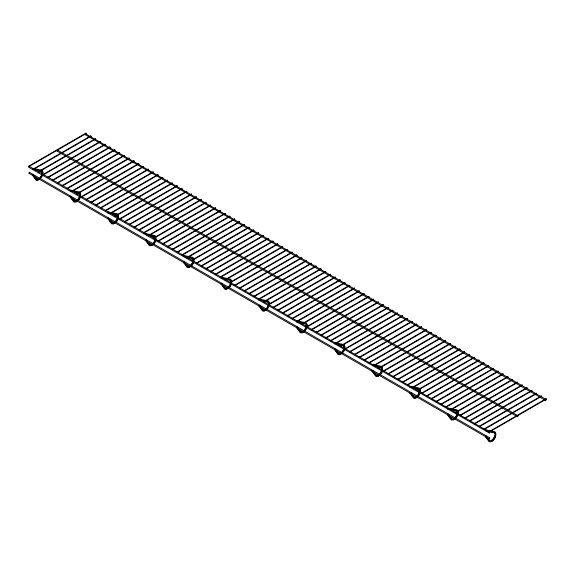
<?xml version="1.0" encoding="UTF-8"?>
<svg xmlns="http://www.w3.org/2000/svg" width="575" height="575" viewBox="0 0 575 575"><rect width="100%" height="100%" fill="white"/><g stroke="black" fill="none" stroke-linecap="round" stroke-linejoin="round"><path stroke-width="0.86" d="M70.179 190.476L70.768 191.324M107.92 212.261L108.122 213.095L109.847 213.454M184.309 256.364L183.72 255.516M222.051 278.156L221.461 277.308M259.792 299.942L259.598 299.108L258.894 299.424M372.118 364.794L372.708 365.65L373.067 364.83L372.435 364.464M409.867 386.587L410.061 387.421L410.766 387.104M447.558 408.861L448.306 408.063L456.909 409.903A5.721 3.306 -60 0 1 457.549 410.5M485.35 430.172L485.94 431.02M28.843 167.124L29.613 166.319L29.613 167.052L28.973 167.418L489.39 433.025L489.713 431.954L488.944 432.767L489.39 433.025M28.843 173.003L29.613 172.198L29.613 172.931L28.973 173.298L489.39 438.905L489.713 438.567L489.713 437.834L29.289 172.227M56.997 150.873L57.766 150.061L57.766 150.794L57.133 151.16L517.55 416.767L517.867 416.429L517.867 415.696L57.45 150.089M85.61 134.873L85.287 134.169L86.056 134.097M334.377 348.888L337.956 354.452A5.721 3.306 -60 0 0 340.817 354.164M335.275 349.406L334.787 348.623M485.35 436.051L488.93 441.614A5.721 3.306 -60 0 0 495.7 435.606M28.75 166.139L29.131 166.549L28.75 166.139L85.927 133.134L86.085 133.666L85.927 133.134M33.544 168.906L33.925 169.316L33.544 168.906L90.721 135.901L90.879 136.433L90.721 135.901M38.338 171.673L38.719 172.083L38.338 171.673L95.507 138.668L95.666 139.2L95.507 138.668M43.125 174.441L43.513 174.85L43.125 174.441L100.302 141.436L100.46 141.968L100.302 141.436M47.919 177.208L48.307 177.618L47.919 177.208L105.096 144.203L105.254 144.735L105.096 144.203M52.713 179.975L53.094 180.385L52.713 179.975L109.89 146.97L110.048 147.502L109.89 146.97M57.507 182.742L57.888 183.152L57.507 182.742L114.684 149.737L114.842 150.269L114.684 149.737M62.301 185.509L62.682 185.919L62.301 185.509L119.471 152.504L119.636 153.036L119.471 152.504M67.095 188.277L67.476 188.686L67.095 188.277L124.265 155.272L124.423 155.803L124.265 155.272M71.882 191.044L72.27 191.453L71.882 191.044L129.059 158.039L129.217 158.571L129.059 158.039M76.676 193.811L77.057 194.221L76.676 193.811L133.853 160.806L134.011 161.338L133.853 160.806M81.47 196.578L81.851 196.988L81.47 196.578L138.647 163.573L138.805 164.105L138.647 163.573M86.264 199.345L86.645 199.755L86.264 199.345L143.434 166.34L143.599 166.872L143.434 166.34M91.058 202.112L91.439 202.522L91.058 202.112L148.228 169.107L148.386 169.639L148.228 169.107M95.845 204.88L96.233 205.289L95.845 204.88L153.022 171.875L153.18 172.407L153.022 171.875M100.639 207.647L101.028 208.049L100.639 207.647L157.816 174.642L157.974 175.174L157.816 174.642M105.433 210.414L105.814 210.817L105.433 210.414L162.61 177.409L162.768 177.941L162.61 177.409M110.228 213.181L110.608 213.584L110.228 213.181L167.404 180.176L167.562 180.708L167.404 180.176M115.022 215.948L115.403 216.351L115.022 215.948L172.191 182.936L172.349 183.475L172.191 182.936M119.808 218.716L120.197 219.118L119.808 218.716L176.985 185.703L177.143 186.243L176.985 185.703M124.603 221.483L124.991 221.885L124.603 221.483L181.779 188.471L181.937 189.01L181.779 188.471M129.397 224.25L129.778 224.653L129.397 224.25L186.573 191.238L186.731 191.777L186.573 191.238M134.191 227.017L134.572 227.42L134.191 227.017L191.367 194.005L191.525 194.544L191.367 194.005M138.985 229.784L139.366 230.187L138.985 229.784L196.154 196.772L196.319 197.311L196.154 196.772M143.779 232.552L144.16 232.954L143.779 232.552L200.948 199.539L201.106 200.078L200.948 199.539M148.566 235.319L148.954 235.721L148.566 235.319L205.742 202.307L205.9 202.846L205.742 202.307M153.36 238.086L153.741 238.488L153.36 238.086L210.536 205.074L210.694 205.613L210.536 205.074M158.154 240.853L158.535 241.256L158.154 240.853L215.33 207.841L215.488 208.38L215.33 207.841M162.948 243.62L163.329 244.023L162.948 243.62L220.117 210.608L220.283 211.147L220.117 210.608M167.742 246.388L168.123 246.79L167.742 246.388L224.911 213.375L225.069 213.914L224.911 213.375M172.529 249.155L172.917 249.557L172.529 249.155L229.705 216.143L229.863 216.682L229.705 216.143M177.323 251.922L177.711 252.324L177.323 251.922L234.499 218.91L234.658 219.449L234.499 218.91M182.117 254.689L182.498 255.092L182.117 254.689L239.293 221.677L239.452 222.216L239.293 221.677M186.911 257.456L187.292 257.859L186.911 257.456L244.088 224.444L244.246 224.983L244.088 224.444M191.705 260.223L192.086 260.626L191.705 260.223L248.874 227.211L249.033 227.75L248.874 227.211M196.492 262.991L196.88 263.393L196.492 262.991L253.668 229.978L253.827 230.518L253.668 229.978M201.286 265.758L201.674 266.16L201.286 265.758L258.463 232.746L258.621 233.285L258.463 232.746M206.08 268.525L206.461 268.928L206.08 268.525L263.257 235.513L263.415 236.045L263.257 235.513M210.874 271.292L211.255 271.695L210.874 271.292L268.051 238.28L268.209 238.812L268.051 238.28M215.668 274.059L216.049 274.462L215.668 274.059L272.838 241.047L273.003 241.579L272.838 241.047M220.462 276.827L220.843 277.229L220.462 276.827L277.632 243.814L277.79 244.346L277.632 243.814M225.249 279.594L225.637 279.996L225.249 279.594L282.426 246.582L282.584 247.113L282.426 246.582M230.043 282.361L230.424 282.763L230.043 282.361L287.22 249.349L287.378 249.881L287.22 249.349M234.837 285.128L235.218 285.531L234.837 285.128L292.014 252.116L292.172 252.648L292.014 252.116M239.631 287.895L240.012 288.298L239.631 287.895L296.801 254.883L296.966 255.415L296.801 254.883M244.425 290.662L244.806 291.065L244.425 290.662L301.595 257.65L301.753 258.182L301.595 257.65M249.212 293.43L249.6 293.832L249.212 293.43L306.389 260.418L306.547 260.949L306.389 260.418M254.006 296.197L254.394 296.599L254.006 296.197L311.183 263.185L311.341 263.717L311.183 263.185M258.8 298.964L259.181 299.367L258.8 298.964L315.977 265.952L316.135 266.484L315.977 265.952M263.594 301.731L263.975 302.134L263.594 301.731L320.771 268.719L320.929 269.251L320.771 268.719M268.388 304.491L268.769 304.901L268.388 304.491L325.558 271.486L325.716 272.018L325.558 271.486M273.175 307.258L273.563 307.668L273.175 307.258L330.352 274.253L330.51 274.785L330.352 274.253M277.969 310.026L278.357 310.435L277.969 310.026L335.146 277.021L335.304 277.553L335.146 277.021M282.763 312.793L283.144 313.202L282.763 312.793L339.94 279.788L340.098 280.32L339.94 279.788M287.558 315.56L287.938 315.97L287.558 315.56L344.734 282.555L344.892 283.087L344.734 282.555M292.352 318.327L292.732 318.737L292.352 318.327L349.521 285.322L349.686 285.854L349.521 285.322M297.146 321.094L297.527 321.504L297.146 321.094L354.315 288.089L354.473 288.621L354.315 288.089M301.933 323.862L302.321 324.271L301.933 323.862L359.109 290.857L359.267 291.388L359.109 290.857M306.727 326.629L307.115 327.038L306.727 326.629L363.903 293.624L364.061 294.156L363.903 293.624M311.521 329.396L311.902 329.806L311.521 329.396L368.697 296.391L368.855 296.923L368.697 296.391M316.315 332.163L316.696 332.573L316.315 332.163L373.484 299.158L373.649 299.69L373.484 299.158M321.109 334.93L321.49 335.34L321.109 334.93L378.278 301.925L378.436 302.457L378.278 301.925M325.896 337.697L326.284 338.107L325.896 337.697L383.072 304.692L383.23 305.224L383.072 304.692M330.69 340.465L331.078 340.874L330.69 340.465L387.866 307.46L388.024 307.992L387.866 307.46M335.484 343.232L335.865 343.642L335.484 343.232L392.66 310.227L392.818 310.759L392.66 310.227M340.278 345.999L340.659 346.409L340.278 345.999L397.454 312.994L397.613 313.526L397.454 312.994M345.072 348.766L345.453 349.176L345.072 348.766L402.241 315.761L402.399 316.293L402.241 315.761M349.859 351.533L350.247 351.936L349.859 351.533L407.035 318.528L407.193 319.06L407.035 318.528M354.653 354.301L355.041 354.703L354.653 354.301L411.829 321.296L411.988 321.827L411.829 321.296M359.447 357.068L359.828 357.47L359.447 357.068L416.623 324.063L416.782 324.595L416.623 324.063M364.241 359.835L364.622 360.238L364.241 359.835L421.418 326.823L421.576 327.362L421.418 326.823M369.035 362.602L369.416 363.005L369.035 362.602L426.204 329.59L426.37 330.129L426.204 329.59M373.829 365.369L374.21 365.772L373.829 365.369L430.998 332.357L431.157 332.896L430.998 332.357M378.616 368.137L379.004 368.539L378.616 368.137L435.793 335.124L435.951 335.663L435.793 335.124M383.41 370.904L383.798 371.306L383.41 370.904L440.587 337.892L440.745 338.431L440.587 337.892M388.204 373.671L388.585 374.073L388.204 373.671L445.381 340.659L445.539 341.198L445.381 340.659M392.998 376.438L393.379 376.841L392.998 376.438L450.168 343.426L450.333 343.965L450.168 343.426M397.792 379.205L398.173 379.608L397.792 379.205L454.962 346.193L455.12 346.732L454.962 346.193M402.579 381.973L402.967 382.375L402.579 381.973L459.756 348.96L459.914 349.499L459.756 348.96M407.373 384.74L407.761 385.142L407.373 384.74L464.55 351.728L464.708 352.267L464.55 351.728M412.167 387.507L412.548 387.909L412.167 387.507L469.344 354.495L469.502 355.034L469.344 354.495M416.961 390.274L417.342 390.677L416.961 390.274L474.138 357.262L474.296 357.801L474.138 357.262M421.755 393.041L422.136 393.444L421.755 393.041L478.925 360.029L479.083 360.568L478.925 360.029M426.542 395.808L426.93 396.211L426.542 395.808L483.719 362.796L483.877 363.335L483.719 362.796M431.336 398.576L431.724 398.978L431.336 398.576L488.513 365.563L488.671 366.103L488.513 365.563M436.13 401.343L436.511 401.745L436.13 401.343L493.307 368.331L493.465 368.87L493.307 368.331M440.924 404.11L441.305 404.512L440.924 404.11L498.101 371.098L498.259 371.637L498.101 371.098M445.718 406.877L446.099 407.28L445.718 406.877L502.888 373.865L503.053 374.404L502.888 373.865M450.512 409.644L450.893 410.047L450.512 409.644L507.682 376.632L507.84 377.171L507.682 376.632M455.299 412.412L455.688 412.814L455.299 412.412L512.476 379.399L512.634 379.938L512.476 379.399M460.093 415.179L460.482 415.581L460.093 415.179L517.27 382.167L517.428 382.698L517.27 382.167M464.887 417.946L465.268 418.348L464.887 417.946L522.064 384.934L522.222 385.466L522.064 384.934M469.682 420.713L470.062 421.116L469.682 420.713L526.851 387.701L527.016 388.233L526.851 387.701M474.476 423.48L474.857 423.883L474.476 423.48L531.645 390.468L531.803 391L531.645 390.468M479.262 426.247L479.651 426.65L479.262 426.247L536.439 393.235L536.597 393.767L536.439 393.235M484.057 429.015L484.445 429.417L484.057 429.015L541.233 396.003L541.391 396.534L541.233 396.003M488.851 431.782L489.232 432.184L488.851 431.782L546.027 398.77L546.185 399.302L546.027 398.77M33.336 169.201L32.638 169.517L32.437 168.683L33.142 168.367L41.738 170.207A5.721 3.306 -60 0 1 42.924 172.831M145.669 234.054L146.366 233.737L154.97 235.585A5.721 3.306 -60 0 1 155.609 236.181M296.635 321.217L297.34 320.9L305.936 322.748A5.721 3.306 -60 0 1 307.122 325.364M297.534 321.734L296.592 321.698M335.275 343.527L334.578 343.843L334.377 343.009L335.081 342.693L343.685 344.533A5.721 3.306 -60 0 1 344.727 348.443M489.39 437.863L488.944 438.646L489.39 438.905M517.55 415.725L517.105 416.508L517.55 416.767M545.711 399.474L545.387 400.538L546.027 400.171L546.027 399.438L85.61 133.838M107.92 218.141L108.97 218.248M108.819 218.665L107.777 218.557M259.792 305.828L258.75 305.72M296.492 327.513L297.534 327.613L297.045 326.83M372.118 370.681L373.168 370.782L372.614 371.457L371.975 371.091M409.867 392.466L410.909 392.574M410.766 392.984L409.716 392.883M448.507 414.776L447.465 414.676L448.018 413.993L448.651 414.359M28.973 166.534L86.149 133.522M33.767 169.302L90.943 136.289M38.561 172.069L95.737 139.057M43.355 174.836L100.524 141.824M48.149 177.603L105.318 144.591M52.936 180.363L110.112 147.358M57.73 183.13L114.907 150.125M62.524 185.897L119.701 152.893M67.318 188.665L124.487 155.66M72.112 191.432L129.282 158.427M76.899 194.199L134.076 161.194M81.693 196.966L138.87 163.961M86.487 199.733L143.664 166.728M91.281 202.501L148.458 169.496M96.075 205.268L153.245 172.263M100.862 208.035L158.039 175.03M105.656 210.802L162.833 177.797M110.45 213.569L167.627 180.564M115.244 216.337L172.421 183.332M120.038 219.104L177.208 186.099M124.833 221.871L182.002 188.866M129.619 224.638L186.796 191.633M134.413 227.405L191.59 194.4M139.208 230.173L196.384 197.167M144.002 232.94L201.171 199.935M148.796 235.707L205.965 202.695M153.583 238.474L210.759 205.462M158.377 241.241L215.553 208.229M163.171 244.008L220.347 210.996M167.965 246.776L225.141 213.763M172.759 249.543L229.928 216.531M177.546 252.31L234.722 219.298M182.34 255.077L239.516 222.065M187.134 257.844L244.31 224.832M191.928 260.612L249.104 227.599M196.722 263.379L253.891 230.367M201.516 266.146L258.685 233.134M206.303 268.913L263.479 235.901M211.097 271.68L268.273 238.668M215.891 274.447L273.067 241.435M220.685 277.215L277.854 244.202M225.479 279.982L282.648 246.97M230.266 282.749L287.442 249.737M235.06 285.516L292.237 252.504M239.854 288.283L297.031 255.271M244.648 291.051L301.825 258.038M249.442 293.818L306.612 260.806M254.229 296.585L311.406 263.573M259.023 299.352L316.2 266.34M263.817 302.119L320.994 269.107M268.611 304.887L325.788 271.874M273.405 307.654L330.575 274.642M278.199 310.421L335.369 277.409M282.986 313.188L340.163 280.176M287.78 315.955L344.957 282.943M292.574 318.723L349.751 285.71M297.368 321.49L354.538 288.478M302.162 324.25L359.332 291.245M364.126 294.012L306.949 327.017A5.082 2.933 -60 0 0 305.325 323.33L298.403 321.914M311.743 329.784L368.92 296.779M316.537 332.551L373.714 299.546M321.332 335.318L378.508 302.313M326.126 338.086L383.295 305.081M330.912 340.853L388.089 307.848M335.707 343.62L392.883 310.615M340.501 346.387L397.677 313.382M345.295 349.154L402.471 316.149M350.089 351.922L407.258 318.917M354.883 354.689L412.052 321.684M359.67 357.456L416.846 324.451M364.464 360.223L421.64 327.218M369.258 362.99L426.434 329.985M374.052 365.757L431.221 332.752M378.846 368.525L436.015 335.52M383.633 371.292L440.809 338.287M388.427 374.059L445.603 341.054M393.221 376.826L450.397 343.821M398.015 379.593L455.192 346.581M402.809 382.361L459.978 349.348M407.596 385.128L464.772 352.116M412.39 387.895L469.567 354.883M417.184 390.662L474.361 357.65M421.978 393.429L479.155 360.417M426.772 396.197L483.942 363.184M431.566 398.964L488.736 365.952M436.353 401.731L493.53 368.719M441.147 404.498L498.324 371.486M445.941 407.265L503.118 374.253M450.735 410.033L507.905 377.02M455.529 412.8L512.699 379.787M460.316 415.567L517.493 382.555M465.11 418.334L522.287 385.322M469.904 421.101L527.081 388.089M474.698 423.868L531.875 390.856M479.493 426.636L536.662 393.623M484.279 429.403L541.456 396.391M489.073 432.17L546.25 399.158M70.488 190.145L79.479 192A5.721 3.306 -60 0 1 80.665 194.623M108.229 211.931L117.228 213.792A5.721 3.306 -60 0 1 118.27 217.702M108.122 213.095L108.51 213.117M146.251 234.902L145.619 234.535M221.742 278.487L221.102 278.12M258.843 299.906L259.483 300.272M410.176 386.256L419.168 388.118A5.721 3.306 -60 0 1 418.327 395.952M447.803 409.213L448.198 409.228M485.659 429.841L494.651 431.696A5.721 3.306 -60 0 1 495.837 434.319M32.495 175.303L33.336 175.08L33.278 174.34L32.293 174.98L36.017 180.126A5.721 3.306 -60 0 0 37.828 180.284M70.588 196.089L71.077 196.873L70.035 196.772L70.179 196.355L72.098 199.166M146.711 240.034L145.669 239.933L146.158 240.717M183.813 261.46L184.453 261.826M184.367 263.134L183.411 261.726L183.899 262.509M221.562 283.252L222.194 283.619M221.008 283.935L221.641 284.302M334.434 349.629L334.866 349.672M485.76 435.785L486.393 436.152M485.408 436.792L485.839 436.835M35.068 169.553L41.127 170.797A5.082 2.933 -60 0 1 42.802 174.498M36.088 170.222L39.546 170.933M71.947 191.166L78.868 192.589A5.082 2.933 -60 0 1 80.543 196.291M74.7 192.194L78.84 193.114A4.442 2.566 -60 0 1 79.76 195.148M111.421 213.311L116.61 214.374A5.082 2.933 -60 0 1 118.285 218.076M112.441 213.979L116.581 214.899A4.442 2.566 -60 0 1 117.501 216.933M148.264 234.586L149.989 234.938M146.567 234.571L154.352 236.167A5.082 2.933 -60 0 1 156.148 238.726M150.183 235.772L154.33 236.692A4.442 2.566 -60 0 1 154.826 237.159M184.108 255.53L192.711 257.37A5.721 3.306 -60 0 1 193.761 261.28M185.172 256.543L192.093 257.959A5.082 2.933 -60 0 1 193.89 260.511M187.924 257.564L192.072 258.484A4.442 2.566 -60 0 1 192.992 260.518M221.849 277.322L230.453 279.162A5.721 3.306 -60 0 1 231.502 283.072M222.913 278.329L229.835 279.745A5.082 2.933 -60 0 1 231.509 283.446M225.666 279.357L229.813 280.277A4.442 2.566 -60 0 1 230.733 282.303M259.598 299.108L268.194 300.955A5.721 3.306 -60 0 1 269.244 302.443M260.655 300.121L267.583 301.537A5.082 2.933 -60 0 1 269.38 304.096M259.088 300.258L260.82 300.617M265.14 301.501L267.555 302.062A4.442 2.566 -60 0 1 268.475 304.096M296.837 322.05L298.562 322.402M300.287 322.755L305.296 323.854A4.442 2.566 -60 0 1 306.216 325.888M336.145 343.706L343.067 345.122A5.082 2.933 -60 0 1 344.741 348.824M338.035 344.547L343.038 345.647A4.442 2.566 -60 0 1 343.958 347.681M372.823 364.478L381.426 366.325M374.749 365.671L380.808 366.908A5.082 2.933 -60 0 1 382.483 370.609M376.639 366.519L380.779 367.432A4.442 2.566 -60 0 1 381.699 369.466M413.36 387.636L418.55 388.7A5.082 2.933 -60 0 1 420.224 392.402M414.381 388.305L418.528 389.225M450.239 409.249L456.291 410.493A5.082 2.933 -60 0 1 456.291 417.68M451.26 409.918L456.27 411.017A4.442 2.566 -60 0 1 456.766 411.477M487.981 431.042L494.033 432.285A5.082 2.933 -60 0 1 494.78 438.38A5.082 2.933 -60 0 1 489.124 440.788L486.249 436.569M489.864 431.89L494.011 432.81A4.442 2.566 -60 0 1 494.011 437.934A4.442 2.566 -60 0 1 489.569 440.5L488.096 438.624M40.415 171.106L41.098 171.321A4.442 2.566 -60 0 1 42.018 173.355M85.157 134.615L545.711 400.509M29.289 166.347L489.842 432.242M485.832 436.748L487.751 439.566M450.354 416.832L451.828 418.708A4.442 2.566 -60 0 0 457.082 414.05M448.982 415.481L451.382 418.995A5.082 2.933 -60 0 0 454.494 419.276M449.046 416.365L450.002 417.773M447.666 414.999L451.188 419.822A5.721 3.306 -60 0 0 452.022 420.081M412.613 395.047L414.086 396.923A4.442 2.566 -60 0 0 419.34 392.258M411.24 393.688L413.641 397.203A5.082 2.933 -60 0 0 416.753 397.483M409.925 393.207L413.439 398.029A5.721 3.306 -60 0 0 416.307 397.749M374.39 372.557L376.338 375.13A4.442 2.566 -60 0 0 381.599 370.473M373.498 371.903L375.899 375.418A5.082 2.933 -60 0 0 379.011 375.691M372.6 371.378L374.037 373.491M372.183 371.421L375.698 376.237A5.721 3.306 -60 0 0 379.608 375.195M336.648 350.764L338.596 353.338A4.442 2.566 -60 0 0 343.85 348.68M335.757 350.11L338.158 353.625A5.082 2.933 -60 0 0 341.27 353.905M334.858 349.593L336.777 352.403M297.476 326.873L298.432 328.275M299.388 329.669L300.854 331.552A4.442 2.566 -60 0 0 306.108 326.887M298.015 328.318L300.416 331.832A5.082 2.933 -60 0 0 306.64 328.239M297.117 327.8L298.073 329.209M296.693 327.836L300.215 332.659A5.721 3.306 -60 0 0 304.125 331.61M260.274 306.525L262.667 310.04A5.082 2.933 -60 0 0 268.899 306.446M258.894 305.303L261.769 309.522M258.951 306.044L262.473 310.867A5.721 3.306 -60 0 0 265.334 310.586M223.423 285.394L225.371 287.967A4.442 2.566 -60 0 0 227.592 287.752M222.051 284.036L224.926 288.255A5.082 2.933 -60 0 0 228.038 288.528M223.071 286.328L224.027 287.737A5.082 2.933 -60 0 0 225.342 288.492M221.21 284.258L224.732 289.081A5.721 3.306 -60 0 0 226.543 289.239M186.156 264.299L187.63 266.175A4.442 2.566 -60 0 0 189.851 265.959M184.309 262.243L187.184 266.462A5.082 2.933 -60 0 0 190.296 266.743M183.468 262.466L186.983 267.289A5.721 3.306 -60 0 0 189.851 267.001M148.415 242.506L149.881 244.389A4.442 2.566 -60 0 0 152.109 244.167M147.042 241.155L149.442 244.67A5.082 2.933 -60 0 0 152.555 244.95M146.625 241.342L148.062 243.448M145.727 240.673L149.241 245.496A5.721 3.306 -60 0 0 152.109 245.216M110.192 220.017L112.139 222.597A4.442 2.566 -60 0 0 114.36 222.374M109.3 219.362L111.701 222.884A5.082 2.933 -60 0 0 114.813 223.158M109.839 220.958L110.802 222.36M107.978 218.881L111.5 223.704A5.721 3.306 -60 0 0 114.36 223.423M72.45 198.231L74.398 200.804A4.442 2.566 -60 0 0 76.619 200.589M71.559 197.577L73.959 201.092A5.082 2.933 -60 0 0 77.072 201.372M70.236 197.096L73.758 201.918A5.721 3.306 -60 0 0 74.599 202.177M35.183 177.136L36.656 179.012A4.442 2.566 -60 0 0 41.91 174.354M33.817 175.785L36.211 179.299A5.082 2.933 -60 0 0 39.33 179.58M33.4 175.972L34.838 178.077M259.936 305.411L259.735 305.081L263.113 309.76A4.442 2.566 -60 0 0 265.334 309.537M80.184 197.498A5.082 2.933 -60 0 1 77.999 200.689M80.126 197.268A5.721 3.306 -60 0 1 78.646 199.841M77.668 200.869A5.721 3.306 -60 0 1 75.569 202.077M79.652 196.147A4.442 2.566 -60 0 1 77.431 199.992M79.285 192.826A5.082 2.933 -60 0 1 79.645 193.617M79.645 195.766A5.082 2.933 -60 0 1 77.97 199.259M75.239 201.243A5.082 2.933 -60 0 1 74.376 201.329M494.45 432.522A5.082 2.933 -60 0 1 494.809 433.313M494.809 435.462A5.082 2.933 -60 0 1 491.338 440.543M419.865 393.609A5.082 2.933 -60 0 1 417.687 396.808M419.024 389.692A4.442 2.566 -60 0 1 419.448 391.259M419.326 389.735A5.082 2.933 -60 0 1 419.448 390.741M418.967 393.092A5.082 2.933 -60 0 1 417.651 395.37M414.927 397.361A5.082 2.933 -60 0 1 414.058 397.447M417.651 388.183A5.082 2.933 -60 0 1 418.399 388.412M305.742 327.721A5.082 2.933 -60 0 1 303.557 330.912M302.63 331.595A5.082 2.933 -60 0 1 299.518 331.315M305.936 329.353A5.721 3.306 -60 0 1 305.102 330.582M191.942 257.672A5.082 2.933 -60 0 1 192.869 258.994M192.869 261.143A5.082 2.933 -60 0 1 192.51 262.351M191.942 263.537A5.082 2.933 -60 0 1 190.332 265.542M186.861 266.477A5.082 2.933 -60 0 1 186.286 265.945M193.768 261.661A5.082 2.933 -60 0 1 191.231 266.06M193.351 262.646A5.721 3.306 -60 0 1 191.87 265.212M192.884 261.517A4.442 2.566 -60 0 1 190.663 265.363M156.026 239.868A5.082 2.933 -60 0 1 153.482 244.274M154.97 242.19A5.721 3.306 -60 0 1 154.129 243.419M155.142 237.849A4.442 2.566 -60 0 1 155.142 239.725M154.826 240.781A4.442 2.566 -60 0 1 152.921 243.577M154.768 236.404A5.082 2.933 -60 0 1 155.128 237.202M154.768 240.558A5.082 2.933 -60 0 1 153.453 242.837M343.843 346.157A5.082 2.933 -60 0 1 343.965 347.156M343.483 349.514A5.082 2.933 -60 0 1 342.168 351.792M339.437 353.776A5.082 2.933 -60 0 1 338.574 353.862M337.827 353.632A5.082 2.933 -60 0 1 337.259 353.107M344.382 350.031A5.082 2.933 -60 0 1 342.197 353.223M344.324 349.808A5.721 3.306 -60 0 1 343.685 351.145M382.123 371.824A5.082 2.933 -60 0 1 379.938 375.015M382.066 366.922A5.721 3.306 -60 0 1 382.468 367.813M382.066 371.594A5.721 3.306 -60 0 1 381.426 372.938M381.225 367.152A5.082 2.933 -60 0 1 381.584 367.942M381.225 371.299A5.082 2.933 -60 0 1 379.04 374.497M378.113 375.173A5.082 2.933 -60 0 1 376.316 375.655M379.91 366.39A5.082 2.933 -60 0 1 380.657 366.62M230.252 279.989A5.082 2.933 -60 0 1 230.733 281.786M230.252 284.136A5.082 2.933 -60 0 1 228.936 286.415M227.139 288.01A5.082 2.933 -60 0 1 226.212 288.406M231.15 284.661A5.082 2.933 -60 0 1 228.972 287.852M230.453 285.775A5.721 3.306 -60 0 1 229.612 286.997M230.625 283.31A4.442 2.566 -60 0 1 228.404 287.155M117.925 219.283A5.082 2.933 -60 0 1 115.74 222.482M117.868 219.061A5.721 3.306 -60 0 1 116.387 221.627M117.084 218.989A4.442 2.566 -60 0 1 115.18 221.785M117.386 215.409A5.082 2.933 -60 0 1 117.508 216.416M117.027 218.766A5.082 2.933 -60 0 1 115.712 221.044M457.959 411.398A5.721 3.306 -60 0 1 457.959 413.813M456.909 416.516A5.721 3.306 -60 0 1 456.068 417.745M455.098 418.772A5.721 3.306 -60 0 1 452.999 419.98M457.082 412.174A4.442 2.566 -60 0 1 457.19 413.051M456.708 414.884A5.082 2.933 -60 0 1 455.393 417.162M455.393 409.975A5.082 2.933 -60 0 1 456.14 410.205M268 301.782A5.082 2.933 -60 0 1 268.36 302.572M268.482 303.578A5.082 2.933 -60 0 1 268.36 304.721M268 305.929A5.082 2.933 -60 0 1 265.815 309.127M264.881 309.803A5.082 2.933 -60 0 1 263.954 310.198M263.084 310.284A5.082 2.933 -60 0 1 262.344 310.054M268.367 305.095A4.442 2.566 -60 0 1 266.146 308.947M42.442 175.706A5.082 2.933 -60 0 1 41.127 177.984M41.903 171.832A5.082 2.933 -60 0 1 42.025 172.831M41.544 175.188A5.082 2.933 -60 0 1 40.228 177.467M38.432 179.062A5.082 2.933 -60 0 1 36.635 179.544M40.228 170.279A5.082 2.933 -60 0 1 40.969 170.509"/></g></svg>
